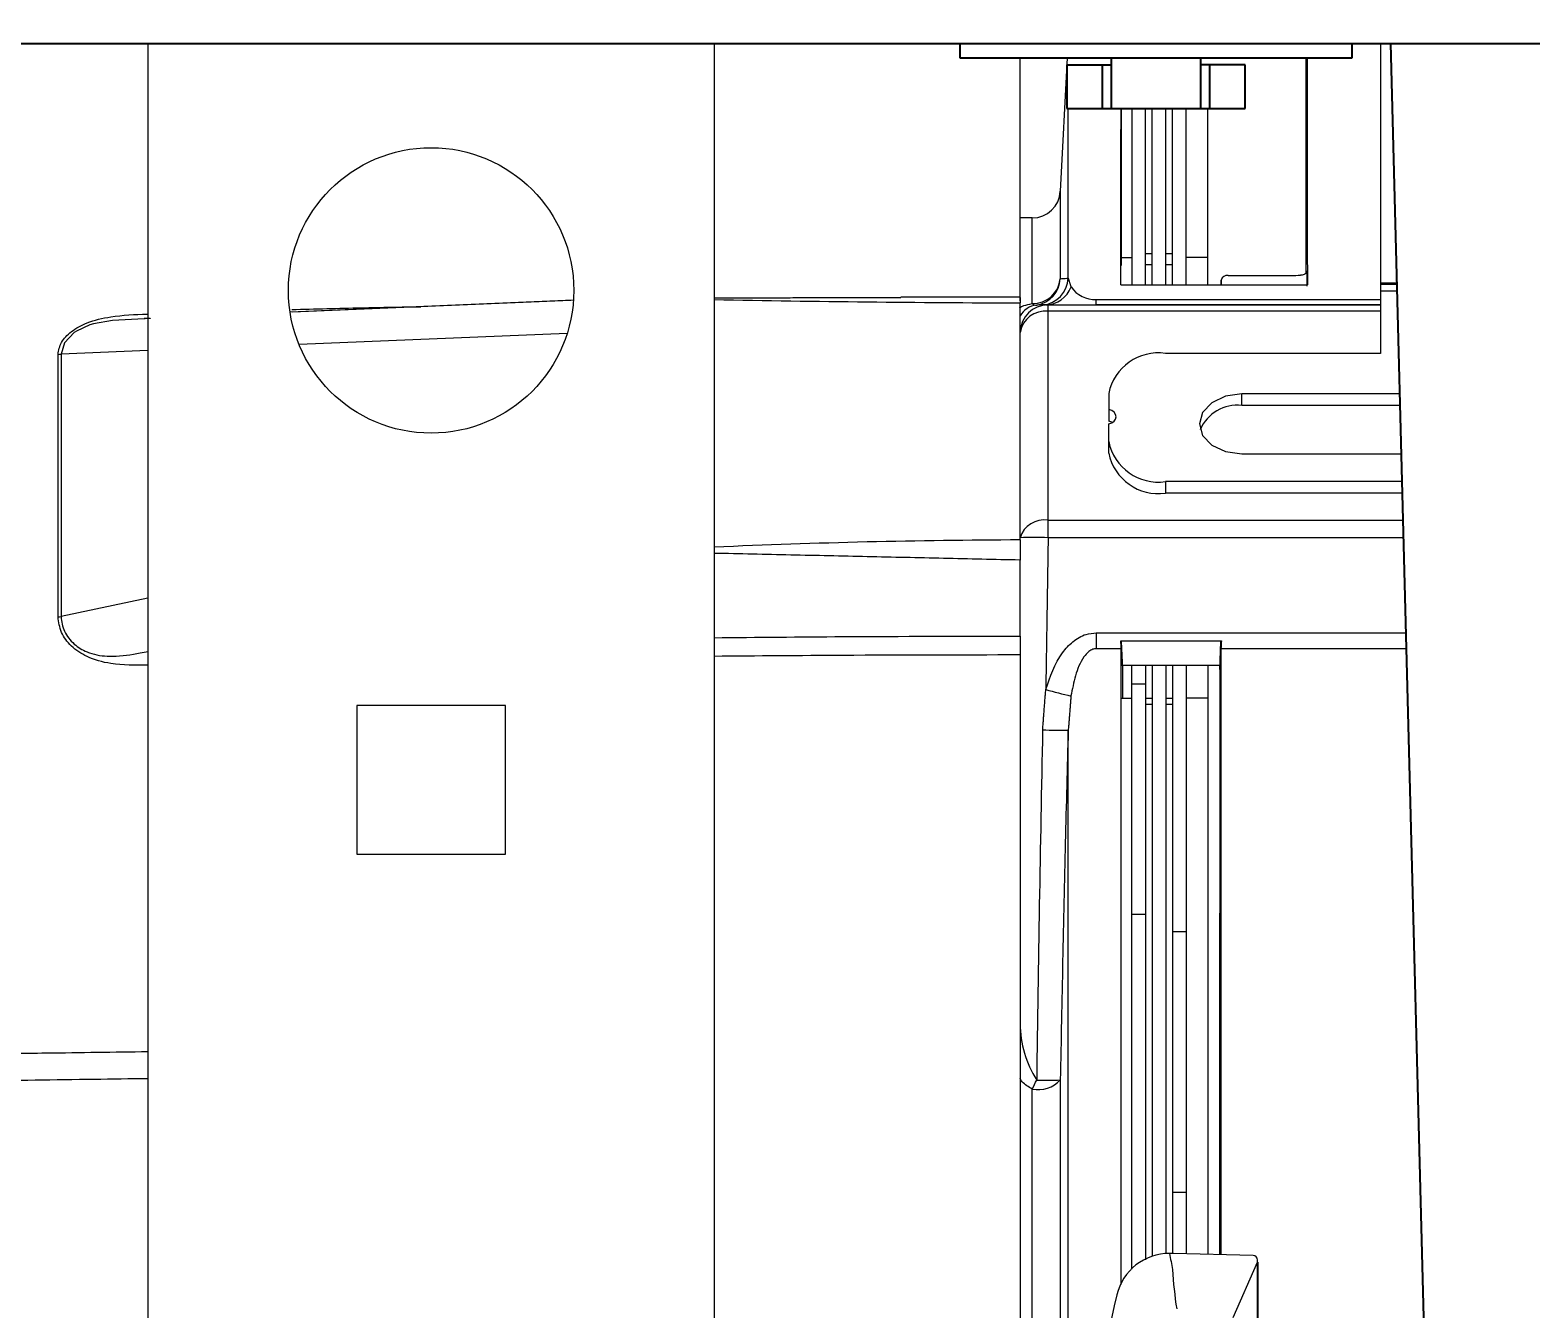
# Model space of a CAD drawing. Header units: inches. Extents: x 1 to 63.1, y 0.7 to 40.3.
# Drawn here: x 12.409 to 15.722, y 12.981 to 15.803 of the extents above; entities that cross this region are included whole.
import ezdxf

# ---------------------------------------------------------------- set-up
doc = ezdxf.new("R2010")
doc.units = ezdxf.units.IN
doc.header["$MEASUREMENT"] = 0
doc.layers.add('DIM', color=1, linetype='Continuous')
doc.layers.add('OBJECT', color=7, linetype='Continuous')
doc.styles.add('Arial', font='arial.ttf')
doc.dimstyles.new('ANSI .40', dxfattribs={"dimscale": 2.666667, "dimtxt": 0.4, "dimasz": 0.5, "dimexe": 0.4, "dimexo": 0.4, "dimgap": 0.2, "dimtad": 0, "dimtih": 1, "dimtoh": 1, "dimzin": 4, "dimdsep": 46, "dimtxsty": 'Arial', "dimcen": 0.2, "dimadec": 0, "dimazin": 0, "dimtfac": 0.75, "dimtofl": 0, "dimtmove": 0, "dimatfit": 3, "dimfxl": 1, "dimfrac": 1, "dimtolj": 1, "dimtzin": 0, "dimarcsym": 0})

# ---------------------------------------------------------------- blocks, each defined once
blk = doc.blocks.new('*D4')
at = {"layer": 'Defpoints', "color": 0, "transparency": 16777216}
for p in [(13.3715, 26.8592), (3.4215, 12.4782), (13.294, 12.4782)]:
    blk.add_point(p, dxfattribs=at)
at = {"layer": 'DIM', "color": 0, "lineweight": -2, "transparency": 16777216}
for p, q in [((12.9715, 26.8592), (3.0215, 26.8592)), ((3.4215, 26.3592), (3.4215, 20.4592)), ((3.4215, 12.9782), (3.4215, 18.8782)), ((12.894, 12.4782), (3.0215, 12.4782))]:
    blk.add_line(p, q, dxfattribs=at)
at = {"layer": 'DIM', "color": 0, "transparency": 16777216}
for points in [[(3.3381, 26.3592), (3.5048, 26.3592), (3.4215, 26.8592)], [(3.3381, 12.9782), (3.5048, 12.9782), (3.4215, 12.4782)]]:
    blk.add_solid(points, dxfattribs=at)
at = {"layer": 'DIM', "color": 0, "transparency": 16777216, "insert": (3.4215, 19.6687), "char_height": 0.4, "attachment_point": 5, "style": 'Arial'}
blk.add_mtext('\\A1;12.72-14.38\\P[323mm] - [365mm]', dxfattribs=at)

msp = doc.modelspace()

# ---------------------------------------------------------------- linework, layer by layer
at = {"layer": 'OBJECT'}
for p, q in [((10.419, 15.7728), (16.169, 15.7728)), ((14.4609, 15.7728), (14.4609, 15.7415)), ((15.3271, 15.7415), (15.3271, 15.7728)), ((15.4118, 15.7728), (15.6284, 7.4172)), ((14.4609, 15.7415), (15.3271, 15.7415)), ((14.7956, 15.6298), (14.7956, 15.7415)), ((14.9924, 15.7415), (14.9924, 15.6298)), ((14.6971, 15.7258), (14.7956, 15.7258)), ((14.6971, 15.7258), (14.6971, 15.6298)), ((14.7759, 15.6298), (14.7759, 15.7258)), ((15.0908, 15.7258), (14.9924, 15.7258)), ((15.0121, 15.7258), (15.0121, 15.6298)), ((15.0908, 15.6298), (15.0908, 15.7258)), ((14.6971, 15.6298), (15.0908, 15.6298)), ((15.1184, 13.0837), (15.1184, 11.8726))]:
    msp.add_line(p, q, dxfattribs=at)
at = {"layer": 'OBJECT', "linetype": 'Continuous', "lineweight": 15}
for p, q in [((12.669, 15.7728), (12.669, 11.6855)), ((13.919, 15.7728), (13.919, 11.6855)), ((15.3899, 15.7728), (15.3899, 15.0892)), ((14.594, 15.2053), (14.594, 15.7415)), ((14.6984, 15.7415), (14.6829, 15.4469)), ((15.2251, 15.7415), (15.2248, 15.7324)), ((15.2249, 15.7332), (15.2249, 15.2985)), ((14.7004, 15.2552), (14.7004, 15.6298)), ((14.8171, 15.6298), (14.8171, 15.283)), ((14.8411, 15.6298), (14.8411, 15.2402)), ((14.8711, 15.2402), (14.8711, 15.6298)), ((14.886, 15.2402), (14.886, 15.6298)), ((14.916, 15.2402), (14.916, 15.6298)), ((14.9309, 15.2402), (14.9309, 15.6298)), ((14.9609, 15.2402), (14.9609, 15.6298)), ((15.0089, 15.2402), (15.0089, 15.6298)), ((14.6829, 15.4469), (14.6829, 15.2541)), ((15.228, 15.4191), (15.2249, 15.2985)), ((14.621, 15.3882), (14.594, 15.3882)), ((14.621, 15.1992), (14.621, 15.3882)), ((14.8711, 15.3099), (14.886, 15.3099)), ((14.916, 15.3099), (14.9309, 15.3099)), ((14.8171, 15.3009), (14.8411, 15.3009)), ((14.886, 15.2847), (14.8711, 15.2847)), ((14.9309, 15.2847), (14.916, 15.2847)), ((15.0089, 15.3009), (14.9609, 15.3009)), ((15.4249, 15.244), (15.3899, 15.244)), ((15.425, 15.2411), (15.3899, 15.2411)), ((14.594, 15.2135), (14.3312, 15.2132)), ((14.7623, 15.1964), (14.7623, 15.208)), ((14.7623, 15.208), (15.3899, 15.208)), ((14.8165, 15.2402), (15.2282, 15.2402)), ((15.4254, 15.2262), (15.3899, 15.2262)), ((13.6083, 15.2066), (12.9827, 15.1801)), ((13.6021, 15.2062), (12.9881, 15.1801)), ((14.594, 14.6776), (14.594, 15.2008)), ((14.6508, 15.1964), (14.7623, 15.1964)), ((14.656, 14.6825), (14.656, 15.1963)), ((14.656, 15.1963), (15.3899, 15.1963)), ((15.3899, 15.1821), (14.656, 15.1821)), ((15.3899, 15.1964), (14.7623, 15.1964)), ((12.669, 15.1665), (12.6608, 15.1662)), ((13.594, 15.1329), (13.0025, 15.1089)), ((12.669, 15.0954), (12.4775, 15.0876)), ((15.3899, 15.0892), (14.9149, 15.0892)), ((14.7899, 15.0008), (14.7899, 14.94)), ((15.431, 14.9997), (15.0834, 14.9997)), ((15.0834, 14.9743), (15.0834, 14.9997)), ((15.4316, 14.9743), (15.0834, 14.9743)), ((14.7899, 14.8693), (14.7899, 14.9336)), ((15.0834, 14.8675), (15.4343, 14.8675)), ((15.4369, 14.8063), (14.9149, 14.8063)), ((14.9149, 14.8063), (14.9149, 14.7809)), ((15.4375, 14.7809), (14.9149, 14.7809)), ((14.656, 14.721), (15.4391, 14.721)), ((15.4401, 14.6825), (14.656, 14.6825)), ((12.669, 14.5488), (12.4775, 14.5084)), ((14.594, 14.4654), (14.594, 10.4909)), ((14.7623, 14.4727), (14.7623, 14.4376)), ((14.7623, 14.4727), (15.4455, 14.4727)), ((14.8162, 14.4549), (15.0385, 14.4549)), ((14.8171, 14.4531), (14.8162, 14.4549)), ((14.8171, 13.0348), (14.8171, 14.4531)), ((14.8171, 14.4531), (14.8199, 14.3914)), ((14.8171, 14.4531), (14.8171, 14.4531)), ((15.0349, 14.3914), (15.0376, 14.4531)), ((15.0385, 14.4549), (15.0376, 14.4531)), ((15.0376, 14.4531), (15.0376, 13.1004)), ((15.0376, 14.4531), (15.0376, 14.4531)), ((14.8171, 14.4376), (14.7623, 14.4376)), ((15.4464, 14.4376), (15.0376, 14.4376)), ((14.8199, 14.4002), (14.8199, 14.3282)), ((15.0349, 14.4002), (14.8199, 14.4002)), ((14.8411, 13.0681), (14.8411, 14.4002)), ((14.8711, 14.4002), (14.8711, 13.0893)), ((14.886, 14.4002), (14.886, 13.0968)), ((14.916, 14.4002), (14.916, 13.102)), ((14.9309, 14.4002), (14.9309, 13.1032)), ((14.9609, 14.4002), (14.9609, 13.1024)), ((15.0089, 14.4002), (15.0089, 13.1011)), ((15.0349, 14.4002), (15.0349, 13.8538)), ((14.8711, 14.3596), (14.8411, 14.3596)), ((14.8171, 14.3282), (14.8411, 14.3282)), ((14.8711, 14.3282), (14.886, 14.3282)), ((14.886, 14.3145), (14.8711, 14.3145)), ((14.916, 14.3282), (14.9309, 14.3282)), ((14.9309, 14.3145), (14.916, 14.3145)), ((15.0089, 14.3282), (14.9609, 14.3282)), ((13.458, 14.3122), (13.13, 14.3122)), ((13.13, 14.3122), (13.13, 13.9842)), ((13.458, 13.9842), (13.458, 14.3122)), ((14.7004, 12.4982), (14.7004, 14.258)), ((13.13, 13.9842), (13.458, 13.9842)), ((14.8711, 13.8513), (14.8411, 13.8513)), ((15.0349, 13.8538), (15.0349, 13.8543)), ((15.0349, 13.1004), (15.0349, 13.8543)), ((15.0349, 13.8538), (15.0349, 13.8538)), ((14.9609, 13.813), (14.9309, 13.813)), ((14.6829, 13.4858), (14.6829, 12.4982)), ((14.621, 12.4982), (14.621, 13.4659)), ((14.9609, 13.2374), (14.9309, 13.2374)), ((14.9293, 13.1032), (14.9241, 13.1032)), ((15.1087, 13.0985), (14.9325, 13.1031)), ((15.1184, 13.0837), (15.1184, 13.0885)), ((15.0646, 12.9614), (15.1184, 13.0838)), ((15.1184, 13.0837), (15.1184, 13.0838))]:
    msp.add_line(p, q, dxfattribs=at)
at = {"layer": 'OBJECT', "linetype": 'Continuous', "lineweight": 15, "flags": 128}
for points in [[(12.6609, 15.1658), (12.591, 15.162), (12.5489, 15.1545), (12.5404, 15.1519), (12.5111, 15.1384), (12.5062, 15.135), (12.485, 15.1127), (12.4775, 15.0876), (12.4775, 15.0876)], [(15.0834, 14.9997), (15.0476, 14.9947), (15.0172, 14.9804), (14.997, 14.9589), (14.9899, 14.9336), (14.997, 14.9083), (15.0172, 14.8869), (15.0476, 14.8725), (15.0834, 14.8675)], [(14.7899, 14.9336), (14.7964, 14.936), (14.8016, 14.9397), (14.8049, 14.9444), (14.8061, 14.9495), (14.8049, 14.9547), (14.8016, 14.9593), (14.7964, 14.963), (14.7899, 14.9654)], [(14.7978, 14.9368), (14.7964, 14.9376), (14.7899, 14.94)]]:
    msp.add_lwpolyline(points, dxfattribs=at)
at = {"layer": 'OBJECT', "linetype": 'Continuous', "lineweight": 15}
msp.add_circle((13.294, 15.2282), 0.315, dxfattribs=at)
for centre, radius, start, end in [((14.621, 15.4502), 0.062, 270, 357), ((14.6228, 15.2595), 0.0603, 268.2797, 354.8879), ((14.621, 15.2571), 0.062, 279.0484, 357.2006), ((14.6384, 15.2579), 0.062, 275.1283, 357.4892), ((15.0513, 15.2478), 0.0136, 81.1885, 166.6382), ((14.6502, 15.2564), 0.0599, 270.5706, 340.0611), ((14.7606, 15.2742), 0.0663, 215.3431, 271.4724), ((14.7046, 57.9048), 42.7042, 268.94595, 269.85165), ((14.656, 15.1343), 0.062, 90.0043, 178.8483), ((14.636, 15.1478), 0.0484, 96.2308, 150.2359), ((14.6499, 15.1256), 0.0568, 83.8516, 169.9202), ((14.6296, 15.2087), 0.0128, 227.8809, 275.1675), ((14.6575, 14.2494), 0.9469, 90.8165, 91.616), ((12.468, 15.1625), 0.0755, 271.883, 277.252), ((14.8992, 14.9787), 0.1116, 81.9505, 168.5782), ((15.0733, 14.8861), 0.0887, 83.4616, 156.9255), ((14.8992, 14.9168), 0.1116, 191.4218, 278.0495), ((14.8992, 14.8914), 0.1116, 191.4218, 278.0495), ((14.6471, 14.6662), 0.0556, 80.8363, 162.9669), ((14.6257, 13.752), 0.931, 88.1341, 91.9491), ((14.6414, -1.5448), 16.2224, 90.16739, 92.55226), ((12.4679, 14.6046), 0.0967, 271.4822, 275.6704), ((14.6311, 14.4364), 0.1861, 0.367, 5.7177), ((15.2237, 14.4364), 0.1861, 174.284, 179.6331), ((15.113, 16.0656), 1.7795, 254.9448, 256.7964), ((111.6307, 12.214), 97.0083, 178.792356, 179.248849), ((14.682, 15.1932), 0.9354, 267.6694, 271.125), ((14.8322, 13.6129), 0.2382, 180.7481, 212.2628), ((14.6338, 13.5324), 0.0677, 259.1406, 316.5666), ((14.2682, 13.6507), 0.3983, 332.3501, 335.5351), ((14.656, 14.3478), 0.8624, 268.3241, 271.7919), ((14.9241, 12.9832), 0.12, 90, 166.2852), ((14.9293, 12.9832), 0.12, 88.5, 90), ((15.1084, 13.0885), 0.01, 0, 88.5), ((15.7456, 13.1085), 0.8158, 182.8688, 189.0309), ((16.9934, 12.4782), 2.25, 166.2899, 176.3463)]:
    msp.add_arc(centre, radius, start, end, dxfattribs=at)
msp.add_ellipse((16.9934, 13.5966), major_axis=(0, 2.3412), ratio=0.904333, start_param=1.783132, end_param=1.798644, dxfattribs=at)
for points, knots in [([(15.2277, 15.7415), (15.2277, 15.7384), (15.2277, 15.7124), (15.2278, 15.6539), (15.2279, 15.5508), (15.228, 15.4632), (15.228, 15.4191)], [0.4762691, 0.4762691, 0.4762691, 0.4762691, 0.4996207, 0.6648425, 0.8312271, 1, 1, 1, 1]), ([(14.8165, 15.2402), (14.8166, 15.2912), (14.8167, 15.3936), (14.8168, 15.523), (14.8169, 15.5964), (14.8169, 15.6297), (14.8169, 15.6298)], [0, 0, 0, 0, 0.1367526, 0.2744546, 0.4151513, 0.4156673, 0.4156673, 0.4156673, 0.4156673]), ([(15.228, 15.4191), (15.228, 15.407), (15.2281, 15.3828), (15.2281, 15.3446), (15.2282, 15.2978), (15.2282, 15.262), (15.2282, 15.2402)], [0, 0, 0, 0, 0.218765, 0.43753, 0.656295, 1, 1, 1, 1]), ([(14.6829, 15.2541), (14.6846, 15.2542), (14.6894, 15.2546), (14.696, 15.255), (14.7004, 15.2552)], [0, 0, 0, 0, 0.33844, 1, 1, 1, 1]), ([(15.0381, 15.2402), (15.0381, 15.2412), (15.0381, 15.2443), (15.0381, 15.2479), (15.0381, 15.2504), (15.0381, 15.251)], [0, 0, 0, 0, 0.28187, 0.850451, 1, 1, 1, 1]), ([(15.2281, 15.2716), (15.2279, 15.2702), (15.2273, 15.2674), (15.2237, 15.2642), (15.2192, 15.2622), (15.2154, 15.2615), (15.2133, 15.2615), (15.2129, 15.2615)], [0, 0, 0, 0, 0.292379, 0.559791, 0.754515, 0.950186, 1, 1, 1, 1]), ([(15.2281, 15.2374), (15.2281, 15.2455), (15.2281, 15.257), (15.2281, 15.2682), (15.2281, 15.2716)], [0, 0, 0, 0, 0.701382, 1, 1, 1, 1]), ([(14.594, 15.2124), (14.594, 15.2123), (14.594, 15.212), (14.594, 15.2055), (14.594, 15.2008)], [0, 0, 0, 0, 0.266679, 1, 1, 1, 1]), ([(12.4704, 15.087), (12.4721, 15.0961), (12.4754, 15.1141), (12.4985, 15.1387), (12.536, 15.159), (12.5944, 15.1733), (12.6401, 15.175), (12.6671, 15.176)], [0, 0, 0, 0, 0.162523, 0.32514, 0.495898, 0.703075, 1, 1, 1, 1]), ([(12.9867, 15.1862), (13.0379, 15.1875), (13.1328, 15.1899), (13.2277, 15.1916), (13.2713, 15.1923)], [0, 0, 0, 0, 0.539976, 1, 1, 1, 1]), ([(14.5928, 15.1904), (14.5958, 15.1919), (14.603, 15.1957), (14.6143, 15.1979), (14.621, 15.1992)], [0, 0, 0, 0, 0.403922, 1, 1, 1, 1]), ([(12.4704, 14.5079), (12.4704, 14.5614), (12.4704, 14.6682), (12.4704, 14.8681), (12.4704, 14.9996), (12.4704, 15.087)], [0, 0, 0, 0, 0.251148, 0.502295, 1, 1, 1, 1]), ([(12.4775, 15.0876), (12.4775, 15.0876), (12.4775, 15.004), (12.4776, 14.8679), (12.4775, 14.6685), (12.4775, 14.5626), (12.4775, 14.5084), (12.4775, 14.5084)], [0, 0, 0, 0, 0.000003, 0.497705, 0.748853, 0.999997, 1, 1, 1, 1]), ([(14.594, 14.6776), (14.594, 14.6708), (14.594, 14.6573), (14.594, 14.6411), (14.594, 14.6331)], [0, 0, 0, 0, 0.49976, 1, 1, 1, 1]), ([(14.594, 14.4654), (14.594, 14.4967), (14.594, 14.5526), (14.594, 14.6085), (14.594, 14.6331)], [0, 0, 0, 0, 0.56, 1, 1, 1, 1]), ([(12.669, 14.4013), (12.6414, 14.401), (12.5949, 14.4005), (12.536, 14.4167), (12.4984, 14.4417), (12.4753, 14.473), (12.4721, 14.4963), (12.4704, 14.5079)], [0, 0, 0, 0, 0.302179, 0.508817, 0.675604, 0.837911, 1, 1, 1, 1]), ([(12.4775, 14.5084), (12.4775, 14.5084), (12.4774, 14.4974), (12.4828, 14.4753), (12.5032, 14.4476), (12.5257, 14.4338), (12.5519, 14.4238), (12.5715, 14.4208), (12.6092, 14.4212), (12.6375, 14.4253), (12.6633, 14.4302), (12.669, 14.4312)], [0, 0, 0, 0, 0.000009, 0.162297, 0.324568, 0.465526, 0.489474, 0.669045, 0.693601, 0.932212, 1, 1, 1, 1]), ([(13.919, 14.4619), (14.0136, 14.4628), (14.2386, 14.4649), (14.4636, 14.4652), (14.594, 14.4654)], [0, 0, 0, 0, 0.420439, 1, 1, 1, 1]), ([(14.6508, 14.3472), (14.6605, 14.376), (14.6739, 14.4155), (14.7096, 14.454), (14.7359, 14.4701), (14.7547, 14.4719), (14.7623, 14.4727)], [0, 0, 0, 0, 0.50075, 0.686143, 0.873077, 1, 1, 1, 1]), ([(14.594, 14.4237), (14.4636, 14.4236), (14.2386, 14.4233), (14.0136, 14.4214), (13.919, 14.4207)], [0, 0, 0, 0, 0.579334, 1, 1, 1, 1]), ([(14.7623, 14.4376), (14.7596, 14.4373), (14.7537, 14.4366), (14.7439, 14.4304), (14.7283, 14.412), (14.715, 14.3779), (14.7094, 14.3482), (14.7065, 14.3332)], [0, 0, 0, 0, 0.061062, 0.137018, 0.266871, 0.630194, 1, 1, 1, 1]), ([(14.7004, 14.258), (14.6981, 14.1753), (14.6912, 13.918), (14.6863, 13.6606), (14.6829, 13.4858)], [0, 0, 0, 0, 0.321064, 1, 1, 1, 1]), ([(12.2877, 13.5434), (12.34, 13.5441), (12.4671, 13.5458), (12.5942, 13.5476), (12.669, 13.5486)], [0.90402329, 0.90402329, 0.90402329, 0.90402329, 0.94351379, 1, 1, 1, 1]), ([(12.669, 13.4886), (12.6294, 13.4881), (12.5028, 13.4863), (12.3763, 13.4846), (12.2894, 13.4834)], [0, 0, 0, 0, 0.02916761, 0.09316331, 0.09316331, 0.09316331, 0.09316331]), ([(14.621, 13.4659), (14.6128, 13.4705), (14.602, 13.4766), (14.5955, 13.4865), (14.594, 13.4888)], [0, 0, 0, 0, 0.762462, 1, 1, 1, 1])]:
    msp.add_open_spline(points, degree=3, knots=knots, dxfattribs=at)
for points in [[(15.2249, 15.2985), (15.2249, 15.2898)], [(15.2249, 15.2898), (15.2249, 15.2655)], [(15.2249, 15.2898), (15.2249, 15.2898)], [(14.7004, 15.2552), (14.7065, 15.2359)], [(15.0381, 15.251), (15.0378, 15.2402)], [(15.0534, 15.2612), (15.2129, 15.2615)], [(13.919, 15.2117), (14.3309, 15.2129)], [(14.6508, 15.1964), (14.644, 15.1962)], [(14.6508, 15.1964), (14.656, 15.1963)], [(12.6745, 15.1666), (12.6609, 15.1658)], [(14.656, 14.6825), (14.6508, 14.3472)], [(14.594, 14.6331), (13.919, 14.648)], [(14.8171, 14.4531), (14.8171, 14.4376)], [(15.0376, 14.4376), (15.0376, 14.4531)], [(14.644, 14.2585), (14.6508, 14.3472)], [(14.7065, 14.3332), (14.7004, 14.258)], [(14.8076, 13.0116), (14.8075, 13.0114)]]:
    msp.add_open_spline(points, degree=1, dxfattribs=at)

# ---------------------------------------------------------------- dimensions: what is measured, and where the dimension line sits
at = {"layer": 'DIM'}
dim = msp.add_linear_dim(base=(3.4215, 12.4782), p1=(13.3715, 26.8592), p2=(13.294, 12.4782), angle=90, text='12.72-<>\\P[323mm] - [365mm]', dimstyle='ANSI .40', dxfattribs=at)
dim.commit()
dim.dimension.update_dxf_attribs({"geometry": '*D4', "text_midpoint": (3.4215, 19.6687)})

doc.saveas('drawing.dxf')
